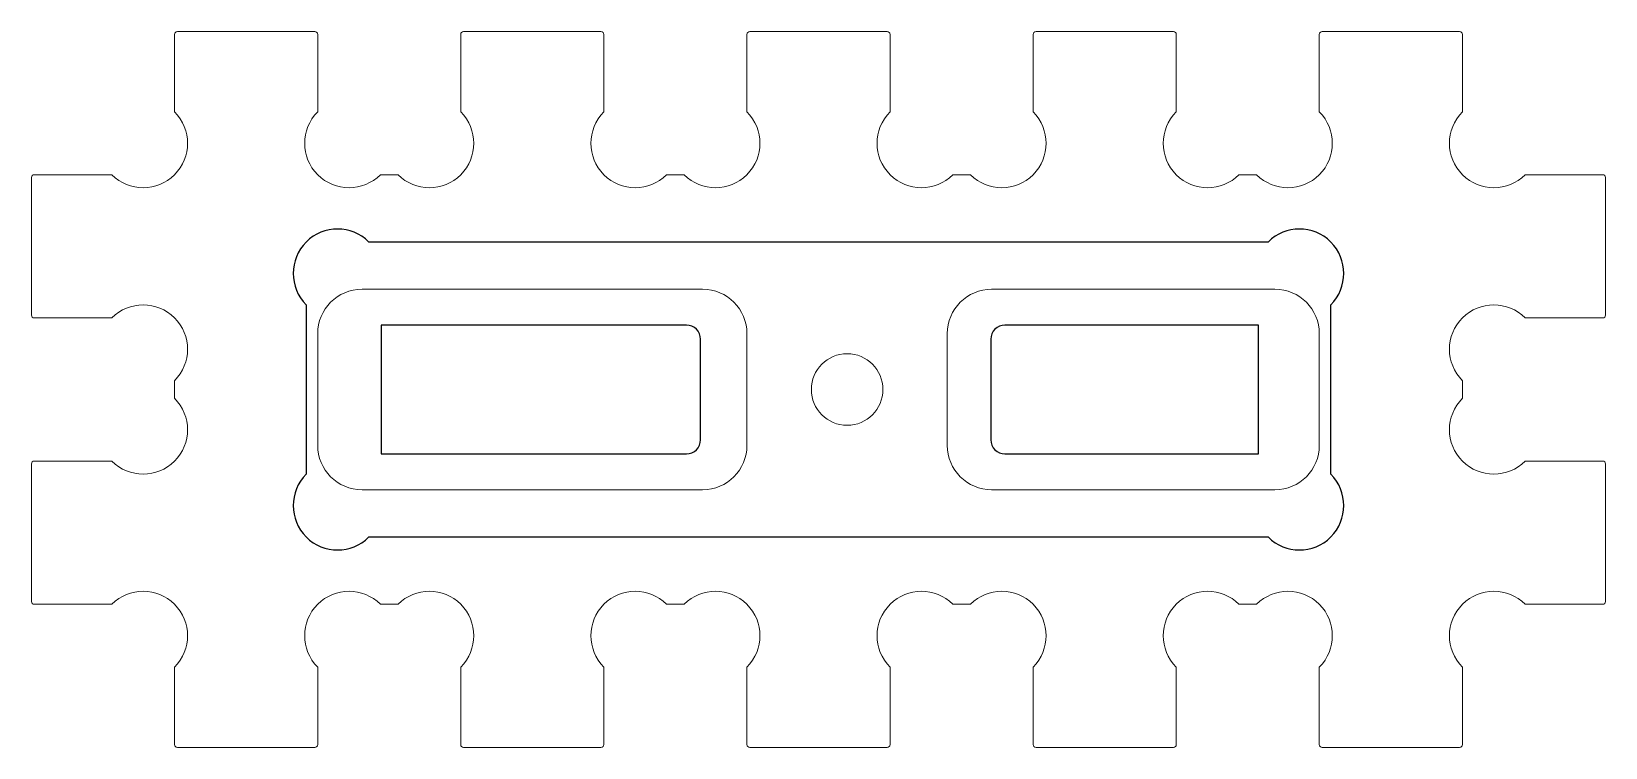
# Model space of a CAD drawing. Extents: x -27.5 to 27.5, y -12.5 to 12.5.
import ezdxf

# ---------------------------------------------------------------- set-up
doc = ezdxf.new("R2010")
doc.units = 0
doc.layers.get('0').update_dxf_attribs({"lineweight": 0})
doc.layers.add('grav1.5mm', color=4, linetype='Continuous')
doc.layers.add('holes', color=1, linetype='Continuous', lineweight=0)

msp = doc.modelspace()

# ---------------------------------------------------------------- linework, layer by layer
for p, q in [((-22.5, 12.4), (-22.5, 9.692)), ((-17.6, 12.5), (-22.4, 12.5)), ((-17.5, 9.692), (-17.5, 12.4)), ((-12.5, 12.4), (-12.5, 9.692)), ((-7.6, 12.5), (-12.4, 12.5)), ((-7.5, 9.692), (-7.5, 12.4)), ((-2.5, 12.4), (-2.5, 9.692)), ((-2.5, 12.4), (-2.5, 12.4)), ((2.4, 12.5), (-2.4, 12.5)), ((2.5, 9.692), (2.5, 12.4)), ((7.5, 12.4), (7.5, 9.692)), ((12.4, 12.5), (7.6, 12.5)), ((12.5, 9.692), (12.5, 12.4)), ((17.5, 12.4), (17.5, 9.692)), ((22.4, 12.5), (17.6, 12.5)), ((22.5, 9.692), (22.5, 12.4)), ((-27.5, 7.4), (-27.5, 2.6)), ((-24.692, 7.5), (-27.4, 7.5)), ((-14.692, 7.5), (-15.308, 7.5)), ((-4.692, 7.5), (-5.308, 7.5)), ((5.308, 7.5), (4.692, 7.5)), ((15.308, 7.5), (14.692, 7.5)), ((27.4, 7.5), (24.692, 7.5)), ((27.5, 2.6), (27.5, 7.4)), ((-27.4, 2.5), (-24.692, 2.5)), ((24.692, 2.5), (27.4, 2.5)), ((-22.5, 0.308), (-22.5, -0.308)), ((22.5, -0.308), (22.5, 0.308)), ((-27.5, -2.6), (-27.5, -7.4)), ((-24.692, -2.5), (-27.4, -2.5)), ((27.4, -2.5), (24.692, -2.5)), ((27.5, -7.4), (27.5, -2.6)), ((-27.4, -7.5), (-24.692, -7.5)), ((-15.308, -7.5), (-14.692, -7.5)), ((-5.308, -7.5), (-4.692, -7.5)), ((4.692, -7.5), (5.308, -7.5)), ((14.692, -7.5), (15.308, -7.5)), ((24.692, -7.5), (27.4, -7.5)), ((-22.5, -9.692), (-22.5, -12.4)), ((-17.5, -12.4), (-17.5, -9.692)), ((-12.5, -9.692), (-12.5, -12.4)), ((-7.5, -12.4), (-7.5, -9.692)), ((-2.5, -9.692), (-2.5, -12.4)), ((2.5, -12.4), (2.5, -9.692)), ((7.5, -9.692), (7.5, -12.4)), ((12.5, -12.4), (12.5, -9.692)), ((17.5, -9.692), (17.5, -12.4)), ((22.5, -12.4), (22.5, -9.692)), ((-22.4, -12.5), (-17.6, -12.5)), ((-12.4, -12.5), (-7.6, -12.5)), ((-2.4, -12.5), (2.4, -12.5)), ((7.6, -12.5), (12.4, -12.5)), ((17.6, -12.5), (22.4, -12.5))]:
    msp.add_line(p, q)
for centre, radius, start, end in [((-22.4, 12.4), 0.1, 90, 180), ((-17.6, 12.4), 0.1, 0, 90), ((-12.4, 12.4), 0.1, 90, 180), ((-7.6, 12.4), 0.1, 0, 90), ((-2.4, 12.4), 0.1, 90, 180), ((2.4, 12.4), 0.1, 0, 90), ((7.6, 12.4), 0.1, 90, 180), ((12.4, 12.4), 0.1, 0, 90), ((17.6, 12.4), 0.1, 90, 180), ((22.4, 12.4), 0.1, 0, 90), ((-23.596, 8.596), 1.55, 315, 45), ((-16.404, 8.596), 1.55, 135, 225), ((-13.596, 8.596), 1.55, 315, 45), ((-6.404, 8.596), 1.55, 135, 225), ((-3.596, 8.596), 1.55, 315, 45), ((3.596, 8.596), 1.55, 135, 225), ((6.404, 8.596), 1.55, 315, 45), ((13.596, 8.596), 1.55, 135, 225), ((16.404, 8.596), 1.55, 315, 45), ((23.596, 8.596), 1.55, 135, 225), ((-27.4, 7.4), 0.1, 90, 180), ((-23.596, 8.596), 1.55, 225, 315), ((-16.404, 8.596), 1.55, 225, 315), ((-13.596, 8.596), 1.55, 225, 315), ((-6.404, 8.596), 1.55, 225, 315), ((-3.596, 8.596), 1.55, 225, 315), ((3.596, 8.596), 1.55, 225, 315), ((6.404, 8.596), 1.55, 225, 315), ((13.596, 8.596), 1.55, 225, 315), ((16.404, 8.596), 1.55, 225, 315), ((23.596, 8.596), 1.55, 225, 315), ((27.4, 7.4), 0.1, 0, 90), ((-23.596, 1.404), 1.55, 45, 135), ((23.596, 1.404), 1.55, 45, 135), ((-27.4, 2.6), 0.1, 180, 270), ((-23.596, 1.404), 1.55, 315, 45), ((23.596, 1.404), 1.55, 135, 225), ((27.4, 2.6), 0.1, 270, 0), ((-23.596, -1.404), 1.55, 315, 45), ((23.596, -1.404), 1.55, 135, 225), ((-27.4, -2.6), 0.1, 90, 180), ((-23.596, -1.404), 1.55, 225, 315), ((23.596, -1.404), 1.55, 225, 315), ((27.4, -2.6), 0.1, 0, 90), ((-23.596, -8.596), 1.55, 45, 135), ((-16.404, -8.596), 1.55, 45, 135), ((-13.596, -8.596), 1.55, 45, 135), ((-6.404, -8.596), 1.55, 45, 135), ((-3.596, -8.596), 1.55, 45, 135), ((3.596, -8.596), 1.55, 45, 135), ((6.404, -8.596), 1.55, 45, 135), ((13.596, -8.596), 1.55, 45, 135), ((16.404, -8.596), 1.55, 45, 135), ((23.596, -8.596), 1.55, 45, 135), ((-27.4, -7.4), 0.1, 180, 270), ((-23.596, -8.596), 1.55, 315, 45), ((-16.404, -8.596), 1.55, 135, 225), ((-13.596, -8.596), 1.55, 315, 45), ((-6.404, -8.596), 1.55, 135, 225), ((-3.596, -8.596), 1.55, 315, 45), ((3.596, -8.596), 1.55, 135, 225), ((6.404, -8.596), 1.55, 315, 45), ((13.596, -8.596), 1.55, 135, 225), ((16.404, -8.596), 1.55, 315, 45), ((23.596, -8.596), 1.55, 135, 225), ((27.4, -7.4), 0.1, 270, 0), ((-22.4, -12.4), 0.1, 180, 270), ((-17.6, -12.4), 0.1, 270, 0), ((-12.4, -12.4), 0.1, 180, 270), ((-7.6, -12.4), 0.1, 270, 0), ((-2.4, -12.4), 0.1, 180, 270), ((2.4, -12.4), 0.1, 270, 0), ((7.6, -12.4), 0.1, 180, 270), ((12.4, -12.4), 0.1, 270, 0), ((17.6, -12.4), 0.1, 180, 270), ((22.4, -12.4), 0.1, 270, 0)]:
    msp.add_arc(centre, radius, start, end)
at = {"layer": 'grav1.5mm'}
for p, q in [((15.708, 5.15), (-15.708, 5.15)), ((-17.9, 2.958), (-17.9, -2.958)), ((17.9, -2.958), (17.9, 2.958)), ((-4.615, 2.25), (-15.28, 2.25)), ((-15.28, 2.25), (-15.28, -2.25)), ((15.38, 2.25), (6.515, 2.25)), ((15.38, -2.25), (15.38, 2.25)), ((-4.12, -1.755), (-4.12, 1.755)), ((6.02, 1.755), (6.02, -1.755)), ((-15.28, -2.25), (-4.615, -2.25)), ((6.515, -2.25), (15.38, -2.25)), ((-15.708, -5.15), (15.708, -5.15))]:
    msp.add_line(p, q, dxfattribs=at)
for centre, radius, start, end in [((-16.804, 4.054), 1.55, 45, 225), ((16.804, 4.054), 1.55, 315, 135), ((-4.615, 1.755), 0.495, 0, 90), ((6.515, 1.755), 0.495, 90, 180), ((-4.615, -1.755), 0.495, 270, 0), ((6.515, -1.755), 0.495, 180, 270), ((-16.804, -4.054), 1.55, 135, 315), ((16.804, -4.054), 1.55, 225, 45)]:
    msp.add_arc(centre, radius, start, end, dxfattribs=at)
at = {"layer": 'holes'}
for p, q in [((-15.95, 3.5), (-4.05, 3.5)), ((6.05, 3.5), (15.95, 3.5)), ((15.95, 3.5), (15.95, 3.5)), ((-17.5, -1.95), (-17.5, 1.95)), ((-2.5, 1.95), (-2.5, -1.95)), ((-2.5, 1.95), (-2.5, 1.95)), ((4.5, -1.95), (4.5, 1.95)), ((17.5, 1.95), (17.5, -1.95)), ((-4.05, -3.5), (-15.95, -3.5)), ((15.95, -3.5), (6.05, -3.5))]:
    msp.add_line(p, q, dxfattribs=at)
msp.add_circle((1, 0), 1.25, dxfattribs=at)
for centre, start, end in [((-15.95, 1.95), 90, 180), ((-4.05, 1.95), 0, 90), ((6.05, 1.95), 90, 180), ((15.95, 1.95), 0, 90), ((-15.95, -1.95), 180, 270), ((-4.05, -1.95), 270, 0), ((6.05, -1.95), 180, 270), ((15.95, -1.95), 270, 0)]:
    msp.add_arc(centre, 1.55, start, end, dxfattribs=at)

doc.saveas('drawing.dxf')
